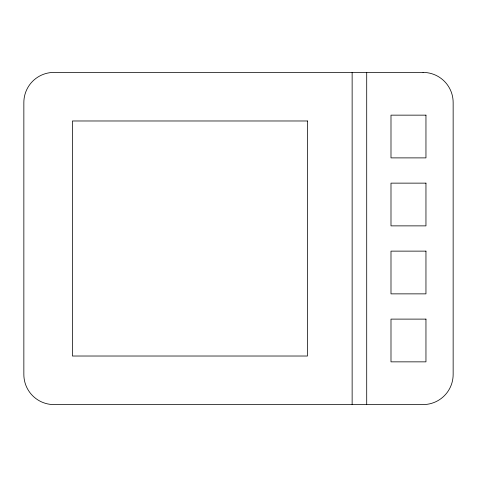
<?xml version="1.0" encoding="UTF-8"?>
<svg xmlns="http://www.w3.org/2000/svg" width="477" height="477" viewBox="0 0 477 477"><rect width="100%" height="100%" fill="white"/><g stroke="black" fill="none" stroke-linecap="round" stroke-linejoin="round"><path stroke-width="0.72" d="M366.706 72.415L366.706 404.585M352.139 72.415L352.139 404.585M423.039 72.415L53.961 72.415A30.111 30.111 0 0 0 23.85 102.525L23.85 374.475A30.111 30.111 0 0 0 53.961 404.585L423.039 404.585A30.111 30.111 0 0 0 453.15 374.475L453.15 102.525A30.111 30.111 0 0 0 423.039 72.415M425.955 115.148L390.991 115.148L390.991 157.887L425.955 157.887L425.955 115.148M307.462 120.979L72.415 120.979L72.415 356.021L307.462 356.021L307.462 120.979M425.955 183.138L390.991 183.138L390.991 225.871L425.955 225.871L425.955 183.138M425.955 251.129L390.991 251.129L390.991 293.862L425.955 293.862L425.955 251.129M425.955 319.113L390.991 319.113L390.991 361.852L425.955 361.852L425.955 319.113"/></g></svg>
